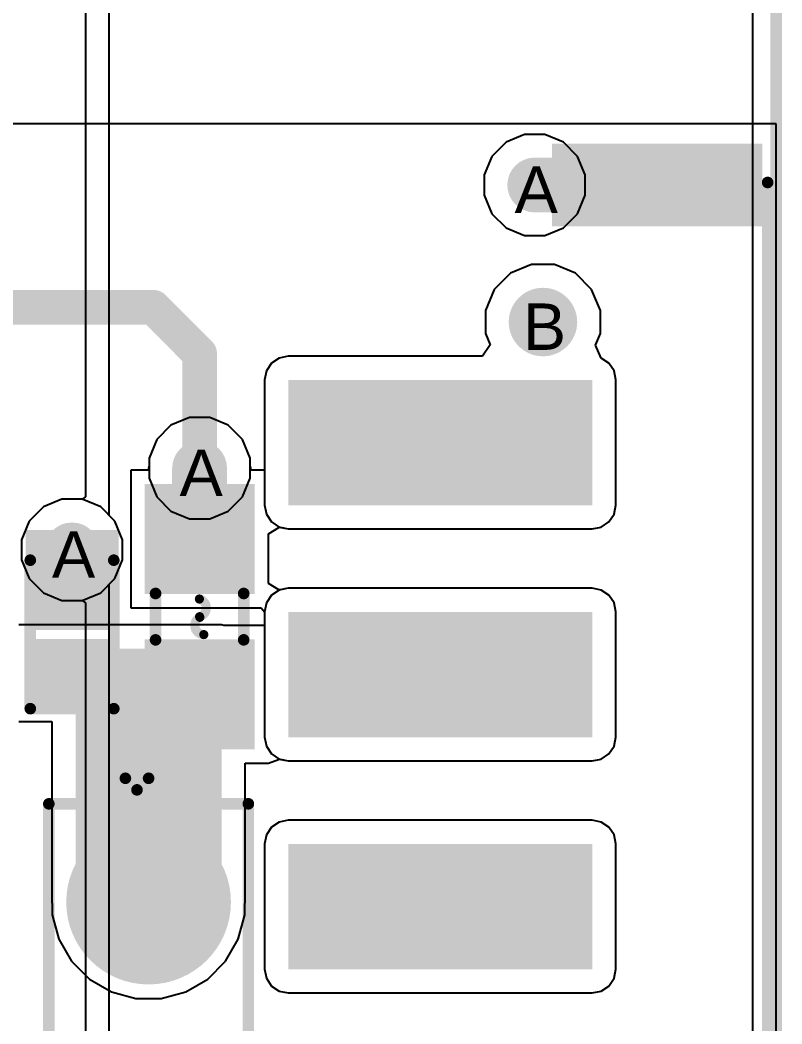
# Model space of a CAD drawing. Header units: inches. Extents: x 0 to 208, y 0 to 213.
# Drawn here: x 5.5796 to 5.908, y 1.1221 to 1.5548 of the extents above; entities that cross this region are included whole.
import ezdxf

# ---------------------------------------------------------------- set-up
doc = ezdxf.new("R2010")
doc.units = ezdxf.units.IN
doc.header["$MEASUREMENT"] = 0
for name, color, linetype in [('Board_Outline', 216, 'Continuous'), ('Bottom Layer', 5, 'Continuous'), ('Bottom Overlay', 54, 'Continuous'), ('Bottom Paste', 16, 'Continuous'), ('Bottom Solder', 6, 'Continuous'), ('Drill Drawing', 1, 'Continuous'), ('Keep-Out Layer', 6, 'Continuous'), ('L2_GND1', 16, 'Continuous'), ('L3_SIG1', 76, 'Continuous'), ('L4_PWR', 90, 'Continuous'), ('L5_GND2', 156, 'Continuous'), ('L6_SIG2', 130, 'Continuous'), ('L7_GND3', 216, 'Continuous'), ('Pad Holes', 156, 'Continuous'), ('Top Layer', 1, 'Continuous'), ('Top Overlay', 2, 'Continuous'), ('Top Paste', 8, 'Continuous'), ('Top Solder', 216, 'Continuous'), ('Via Holes', 16, 'Continuous')]:
    doc.layers.add(name, color=color, linetype=linetype)
doc.styles.add('Arial', font='', dxfattribs={"height": 0.2})
doc.styles.get('Arial').set_extended_font_data('Arial')

# ---------------------------------------------------------------- blocks, each defined once
blk = doc.blocks.new('P____4_P___250')
at = {"layer": 'Top Layer'}
h = blk.add_hatch(color=1, dxfattribs=at)
edge = h.paths.add_edge_path()
edge.add_arc((-0.14764, 0), 0.0315, 0, 360)
h = blk.add_hatch(color=1, dxfattribs=at)
edge = h.paths.add_edge_path()
edge.add_arc((-0.04921, 0), 0.0315, 0, 360)
h = blk.add_hatch(color=1, dxfattribs=at)
edge = h.paths.add_edge_path()
edge.add_arc((0.04921, 0), 0.0315, 0, 360)
h = blk.add_hatch(color=1, dxfattribs=at)
edge = h.paths.add_edge_path()
edge.add_arc((0.14764, 0), 0.0315, 0, 360)
at = {"layer": 'Top Paste'}
h = blk.add_hatch(color=8, dxfattribs=at)
edge = h.paths.add_edge_path()
edge.add_arc((-0.14764, 0), 0.0315, 0, 360)
h = blk.add_hatch(color=8, dxfattribs=at)
edge = h.paths.add_edge_path()
edge.add_arc((-0.04921, 0), 0.0315, 0, 360)
h = blk.add_hatch(color=8, dxfattribs=at)
edge = h.paths.add_edge_path()
edge.add_arc((0.04921, 0), 0.0315, 0, 360)
h = blk.add_hatch(color=8, dxfattribs=at)
edge = h.paths.add_edge_path()
edge.add_arc((0.14764, 0), 0.0315, 0, 360)
at = {"layer": 'Top Solder'}
h = blk.add_hatch(color=216, dxfattribs=at)
edge = h.paths.add_edge_path()
edge.add_arc((-0.14764, 0), 0.0355, 0, 360)
h = blk.add_hatch(color=216, dxfattribs=at)
edge = h.paths.add_edge_path()
edge.add_arc((-0.04921, 0), 0.0355, 0, 360)
h = blk.add_hatch(color=216, dxfattribs=at)
edge = h.paths.add_edge_path()
edge.add_arc((0.04921, 0), 0.0355, 0, 360)
h = blk.add_hatch(color=216, dxfattribs=at)
edge = h.paths.add_edge_path()
edge.add_arc((0.14764, 0), 0.0355, 0, 360)
at = {"layer": 'Top Overlay'}
for points in [[(0.19, 0.043, 0.005, 0.005, 0), (-0.19, 0.043, 0.005, 0.005, 0)], [(-0.19, -0.043, 0.005, 0.005, 0), (-0.19, 0.043, 0.005, 0.005, 0)], [(0.19, -0.043, 0.005, 0.005, 0), (0.19, 0.043, 0.005, 0.005, 0)], [(-0.196, -0.005, 0.005, 0.005, 0), (-0.201, 0, 0.005, 0.005, 0)], [(-0.201, -0.01, 0.005, 0.005, 0), (-0.201, 0, 0.005, 0.005, 0)], [(-0.201, -0.01, 0.005, 0.005, 0), (-0.196, -0.005, 0.005, 0.005, 0)], [(0.19, -0.043, 0.005, 0.005, 0), (-0.19, -0.043, 0.005, 0.005, 0)]]:
    blk.add_lwpolyline(points, format="xyseb", dxfattribs=at)
for points in [[(-0.19125, 0.043, 0.0025, 0.0025, 1), (-0.18875, 0.043, 0.0025, 0.0025, 1)], [(-0.19125, 0.043, 0.0025, 0.0025, 1), (-0.18875, 0.043, 0.0025, 0.0025, 1)], [(0.18875, 0.043, 0.0025, 0.0025, 1), (0.19125, 0.043, 0.0025, 0.0025, 1)], [(0.18875, 0.043, 0.0025, 0.0025, 1), (0.19125, 0.043, 0.0025, 0.0025, 1)], [(-0.20225, 0, 0.0025, 0.0025, 1), (-0.19975, 0, 0.0025, 0.0025, 1)], [(-0.20225, 0, 0.0025, 0.0025, 1), (-0.19975, 0, 0.0025, 0.0025, 1)], [(-0.19725, -0.005, 0.0025, 0.0025, 1), (-0.19475, -0.005, 0.0025, 0.0025, 1)], [(-0.19725, -0.005, 0.0025, 0.0025, 1), (-0.19475, -0.005, 0.0025, 0.0025, 1)], [(-0.20225, -0.01, 0.0025, 0.0025, 1), (-0.19975, -0.01, 0.0025, 0.0025, 1)], [(-0.20225, -0.01, 0.0025, 0.0025, 1), (-0.19975, -0.01, 0.0025, 0.0025, 1)], [(-0.19125, -0.043, 0.0025, 0.0025, 1), (-0.18875, -0.043, 0.0025, 0.0025, 1)], [(-0.19125, -0.043, 0.0025, 0.0025, 1), (-0.18875, -0.043, 0.0025, 0.0025, 1)], [(0.18875, -0.043, 0.0025, 0.0025, 1), (0.19125, -0.043, 0.0025, 0.0025, 1)], [(0.18875, -0.043, 0.0025, 0.0025, 1), (0.19125, -0.043, 0.0025, 0.0025, 1)]]:
    blk.add_lwpolyline(points, format="xyseb", close=True, dxfattribs=at)
blk = doc.blocks.new('XKNANO_113_B_282')
at = {"layer": 'Bottom Layer'}
blk.add_hatch(color=5, dxfattribs=at).paths.add_polyline_path([(-0.26968, 0.30669), (-0.24213, 0.30669), (-0.24213, 0.22402), (-0.26968, 0.22402)])
at = {"layer": 'Bottom Paste'}
blk.add_hatch(color=16, dxfattribs=at).paths.add_polyline_path([(-0.26968, 0.30669), (-0.24213, 0.30669), (-0.24213, 0.22402), (-0.26968, 0.22402)])
at = {"layer": 'Bottom Solder'}
for points in [[(-0.27368, 0.31069), (-0.23813, 0.31069), (-0.23813, 0.22002), (-0.27368, 0.22002)], [(-0.20085, 0.22014), (-0.19285, 0.22014), (-0.19285, 0.21214), (-0.20085, 0.21214)]]:
    blk.add_hatch(color=6, dxfattribs=at).paths.add_polyline_path(points)
at = {"layer": 'Keep-Out Layer'}
for points in [[(-0.17189, 0.10636), (-0.11789, 0.10636), (-0.11789, 0.23736), (-0.17189, 0.23736)], [(-0.07189, 0.10637), (-0.01789, 0.10637), (-0.01789, 0.23737), (-0.07189, 0.23737)], [(0.02811, 0.10637), (0.08211, 0.10637), (0.08211, 0.23737), (0.02811, 0.23737)]]:
    blk.add_hatch(color=6, dxfattribs=at).paths.add_polyline_path(points)
at = {"layer": 'Pad Holes'}
h = blk.add_hatch(color=7, dxfattribs=at)
edge = h.paths.add_edge_path()
edge.add_arc((-0.19685, 0.21614), 0.01476, 0, 360)
at = {"layer": 'Top Solder'}
blk.add_hatch(color=216, dxfattribs=at).paths.add_polyline_path([(-0.20085, 0.22014), (-0.19285, 0.22014), (-0.19285, 0.21214), (-0.20085, 0.21214)])
at = {"layer": 'Bottom Overlay'}
blk.add_lwpolyline([(0.256, 0.313, 0.005, 0.005, 0), (-0.257, 0.313, 0.005, 0.005, 0)], format="xyseb", dxfattribs=at)
blk.add_lwpolyline([(-0.25825, 0.313, 0.0025, 0.0025, 1), (-0.25575, 0.313, 0.0025, 0.0025, 1)], format="xyseb", close=True, dxfattribs=at)
blk = doc.blocks.new('F____0603_286')
at = {"layer": 'Top Layer'}
for points in [[(-0.01378, -0.01968), (-0.05315, -0.01968), (-0.05315, 0.01969), (-0.01378, 0.01969)], [(0.05315, -0.01968), (0.01378, -0.01968), (0.01378, 0.01969), (0.05315, 0.01969)]]:
    blk.add_hatch(color=1, dxfattribs=at).paths.add_polyline_path(points)
at = {"layer": 'Top Paste'}
for points in [[(-0.01378, -0.01968), (-0.05315, -0.01968), (-0.05315, 0.01969), (-0.01378, 0.01969)], [(0.05315, -0.01968), (0.01378, -0.01968), (0.01378, 0.01969), (0.05315, 0.01969)]]:
    blk.add_hatch(color=8, dxfattribs=at).paths.add_polyline_path(points)
at = {"layer": 'Top Solder'}
for points in [[(-0.00978, -0.02368), (-0.05715, -0.02368), (-0.05715, 0.02369), (-0.00978, 0.02369)], [(0.05715, -0.02368), (0.00978, -0.02368), (0.00978, 0.02369), (0.05715, 0.02369)]]:
    blk.add_hatch(color=216, dxfattribs=at).paths.add_polyline_path(points)
at = {"layer": 'Top Overlay'}
for points in [[(0.01, 0.019, 0.005, 0.005, 0), (-0.01, 0.019, 0.005, 0.005, 0)], [(-0.00761, -0.0001, 0.00394, 0.00394, -0.770164), (0, 0, 0.00394, 0.00394, 0)], [(0.00773, 0.00181, 0.00394, 0.00394, -0.784117), (0.00028, 0.00008, 0.00394, 0.00394, 0)], [(0.01, -0.019, 0.005, 0.005, 0), (-0.01, -0.019, 0.005, 0.005, 0)]]:
    blk.add_lwpolyline(points, format="xyseb", dxfattribs=at)
for points in [[(-0.01125, 0.019, 0.0025, 0.0025, 1), (-0.00875, 0.019, 0.0025, 0.0025, 1)], [(0.00875, 0.019, 0.0025, 0.0025, 1), (0.01125, 0.019, 0.0025, 0.0025, 1)], [(-0.0086, -0.0001, 0.00197, 0.00197, 1), (-0.00663, -0.0001, 0.00197, 0.00197, 1)], [(-0.00098, 0, 0.00197, 0.00197, 1), (0.00098, 0, 0.00197, 0.00197, 1)], [(-0.00071, 0.00008, 0.00197, 0.00197, 1), (0.00126, 0.00008, 0.00197, 0.00197, 1)], [(0.00674, 0.00181, 0.00197, 0.00197, 1), (0.00871, 0.00181, 0.00197, 0.00197, 1)], [(-0.01125, -0.019, 0.0025, 0.0025, 1), (-0.00875, -0.019, 0.0025, 0.0025, 1)], [(0.00875, -0.019, 0.0025, 0.0025, 1), (0.01125, -0.019, 0.0025, 0.0025, 1)]]:
    blk.add_lwpolyline(points, format="xyseb", close=True, dxfattribs=at)
blk = doc.blocks.new('DFN1006_2L__288')
at = {"layer": 'Top Layer'}
for points in [[(-0.02756, 0.01299), (-0.00591, 0.01299), (-0.00591, -0.01299), (-0.02756, -0.01299)], [(0.00591, 0.01299), (0.02756, 0.01299), (0.02756, -0.01299), (0.00591, -0.01299)]]:
    blk.add_hatch(color=1, dxfattribs=at).paths.add_polyline_path(points)
at = {"layer": 'Top Overlay'}
blk.add_hatch(color=2, dxfattribs=at).paths.add_polyline_path([(-0.045, -0.01996), (-0.032, -0.01996), (-0.032, 0.02004), (-0.045, 0.02004)])
at = {"layer": 'Top Paste'}
for points in [[(-0.02756, 0.01299), (-0.00591, 0.01299), (-0.00591, -0.01299), (-0.02756, -0.01299)], [(0.00591, 0.01299), (0.02756, 0.01299), (0.02756, -0.01299), (0.00591, -0.01299)]]:
    blk.add_hatch(color=8, dxfattribs=at).paths.add_polyline_path(points)
at = {"layer": 'Top Solder'}
for points in [[(-0.03156, 0.01699), (-0.00191, 0.01699), (-0.00191, -0.01699), (-0.03156, -0.01699)], [(0.00191, 0.01699), (0.03156, 0.01699), (0.03156, -0.01699), (0.00191, -0.01699)]]:
    blk.add_hatch(color=216, dxfattribs=at).paths.add_polyline_path(points)
at = {"layer": 'Top Overlay'}
for points in [[(-0.032, -0.018, 0.005, 0.005, 0), (-0.032, 0.018, 0.005, 0.005, 0)], [(0.032, 0.018, 0.005, 0.005, 0), (-0.032, 0.018, 0.005, 0.005, 0)], [(0.032, -0.018, 0.005, 0.005, 0), (0.032, 0.018, 0.005, 0.005, 0)], [(0.032, -0.018, 0.005, 0.005, 0), (-0.032, -0.018, 0.005, 0.005, 0)]]:
    blk.add_lwpolyline(points, format="xyseb", dxfattribs=at)
for points in [[(-0.03325, 0.018, 0.0025, 0.0025, 1), (-0.03075, 0.018, 0.0025, 0.0025, 1)], [(-0.03325, 0.018, 0.0025, 0.0025, 1), (-0.03075, 0.018, 0.0025, 0.0025, 1)], [(0.03075, 0.018, 0.0025, 0.0025, 1), (0.03325, 0.018, 0.0025, 0.0025, 1)], [(0.03075, 0.018, 0.0025, 0.0025, 1), (0.03325, 0.018, 0.0025, 0.0025, 1)], [(-0.03325, -0.018, 0.0025, 0.0025, 1), (-0.03075, -0.018, 0.0025, 0.0025, 1)], [(-0.03325, -0.018, 0.0025, 0.0025, 1), (-0.03075, -0.018, 0.0025, 0.0025, 1)], [(0.03075, -0.018, 0.0025, 0.0025, 1), (0.03325, -0.018, 0.0025, 0.0025, 1)], [(0.03075, -0.018, 0.0025, 0.0025, 1), (0.03325, -0.018, 0.0025, 0.0025, 1)]]:
    blk.add_lwpolyline(points, format="xyseb", close=True, dxfattribs=at)

msp = doc.modelspace()

# ---------------------------------------------------------------- hatches: boundary and pattern name
at = {"layer": 'Bottom Layer'}
h = msp.add_hatch(color=5, dxfattribs=at)
edge = h.paths.add_edge_path()
edge.add_arc((5.80145, 1.4837), 0.01181, 0, 360)
msp.add_hatch(color=5, dxfattribs=at).paths.add_polyline_path([(5.85421, 1.47189), (5.85421, 1.49555), (5.80145, 1.49555), (5.80145, 1.47189)])
h = msp.add_hatch(color=5, dxfattribs=at)
edge = h.paths.add_edge_path()
edge.add_arc((5.657, 1.36166), 0.01181, 0, 360)
h = msp.add_hatch(color=5, dxfattribs=at)
edge = h.paths.add_edge_path()
edge.add_arc((5.602, 1.32645), 0.01181, 0, 360)
at = {"layer": 'L2_GND1'}
h = msp.add_hatch(color=16, dxfattribs=at)
edge = h.paths.add_edge_path()
edge.add_arc((5.80145, 1.4837), 0.01181, 0, 360)
h = msp.add_hatch(color=16, dxfattribs=at)
edge = h.paths.add_edge_path()
edge.add_arc((5.657, 1.36166), 0.01181, 0, 360)
h = msp.add_hatch(color=16, dxfattribs=at)
edge = h.paths.add_edge_path()
edge.add_arc((5.602, 1.32645), 0.01181, 0, 360)
at = {"layer": 'L3_SIG1'}
h = msp.add_hatch(color=76, dxfattribs=at)
edge = h.paths.add_edge_path()
edge.add_arc((5.80145, 1.4837), 0.01181, 0, 360)
h = msp.add_hatch(color=76, dxfattribs=at)
edge = h.paths.add_edge_path()
edge.add_arc((5.657, 1.36166), 0.01181, 0, 360)
h = msp.add_hatch(color=76, dxfattribs=at)
edge = h.paths.add_edge_path()
edge.add_arc((5.602, 1.32645), 0.01181, 0, 360)
at = {"layer": 'L4_PWR'}
h = msp.add_hatch(color=90, dxfattribs=at)
edge = h.paths.add_edge_path()
edge.add_arc((5.80145, 1.4837), 0.01181, 0, 360)
h = msp.add_hatch(color=90, dxfattribs=at)
edge = h.paths.add_edge_path()
edge.add_arc((5.657, 1.36166), 0.01181, 0, 360)
h = msp.add_hatch(color=90, dxfattribs=at)
edge = h.paths.add_edge_path()
edge.add_arc((5.602, 1.32645), 0.01181, 0, 360)
at = {"layer": 'L5_GND2'}
h = msp.add_hatch(color=156, dxfattribs=at)
edge = h.paths.add_edge_path()
edge.add_arc((5.80145, 1.4837), 0.01181, 0, 360)
h = msp.add_hatch(color=156, dxfattribs=at)
edge = h.paths.add_edge_path()
edge.add_arc((5.657, 1.36166), 0.01181, 0, 360)
h = msp.add_hatch(color=156, dxfattribs=at)
edge = h.paths.add_edge_path()
edge.add_arc((5.602, 1.32645), 0.01181, 0, 360)
at = {"layer": 'L6_SIG2'}
h = msp.add_hatch(color=130, dxfattribs=at)
edge = h.paths.add_edge_path()
edge.add_arc((5.80145, 1.4837), 0.01181, 0, 360)
h = msp.add_hatch(color=130, dxfattribs=at)
edge = h.paths.add_edge_path()
edge.add_arc((5.657, 1.36166), 0.01181, 0, 360)
h = msp.add_hatch(color=130, dxfattribs=at)
edge = h.paths.add_edge_path()
edge.add_arc((5.602, 1.32645), 0.01181, 0, 360)
at = {"layer": 'L7_GND3'}
h = msp.add_hatch(color=216, dxfattribs=at)
edge = h.paths.add_edge_path()
edge.add_arc((5.80145, 1.4837), 0.01181, 0, 360)
h = msp.add_hatch(color=216, dxfattribs=at)
edge = h.paths.add_edge_path()
edge.add_arc((5.657, 1.36166), 0.01181, 0, 360)
h = msp.add_hatch(color=216, dxfattribs=at)
edge = h.paths.add_edge_path()
edge.add_arc((5.602, 1.32645), 0.01181, 0, 360)
at = {"layer": 'Top Layer'}
h = msp.add_hatch(color=1, dxfattribs=at)
edge = h.paths.add_edge_path()
edge.add_arc((5.80145, 1.4837), 0.01181, 0, 360)
h = msp.add_hatch(color=1, dxfattribs=at)
edge = h.paths.add_edge_path()
edge.add_arc((5.657, 1.36166), 0.01181, 0, 360)
for points in [[(5.66882, 1.36166), (5.64515, 1.36166), (5.64515, 1.33105), (5.66882, 1.33105)], [(5.61382, 1.32645), (5.59015, 1.32645), (5.59015, 1.29584), (5.61382, 1.29584)], [(5.6035, 1.17464), (5.6665, 1.17464), (5.6665, 1.28387), (5.6035, 1.28387)]]:
    msp.add_hatch(color=1, dxfattribs=at).paths.add_polyline_path(points)
h = msp.add_hatch(color=1, dxfattribs=at)
edge = h.paths.add_edge_path()
edge.add_arc((5.602, 1.32645), 0.01181, 0, 360)
at = {"layer": 'Via Holes'}
h = msp.add_hatch(color=7, dxfattribs=at)
edge = h.paths.add_edge_path()
edge.add_arc((5.80145, 1.4837), 0.00591, 0, 360)
h = msp.add_hatch(color=7, dxfattribs=at)
edge = h.paths.add_edge_path()
edge.add_arc((5.657, 1.36166), 0.00591, 0, 360)
h = msp.add_hatch(color=7, dxfattribs=at)
edge = h.paths.add_edge_path()
edge.add_arc((5.602, 1.32645), 0.00591, 0, 360)

# ---------------------------------------------------------------- linework, layer by layer
at = {"layer": 'Board_Outline'}
msp.add_lwpolyline([(5.90551, 0, 0.005, 0.005, 0), (5.90551, 4.33071, 0.005, 0.005, 0)], format="xyseb", dxfattribs=at)
at = {"layer": 'Bottom Layer'}
for p, q in [((5.89532, 2.0903), (5.89532, 1.51)), ((5.90551, 1.51), (5.29702, 1.51)), ((5.89532, 1.51), (5.29702, 1.51)), ((5.90551, 0.37443), (5.90551, 1.51))]:
    msp.add_line(p, q, dxfattribs=at)
for points in [[(5.381, 1.431, 0.015, 0.015, 0), (5.637, 1.431, 0.015, 0.015, 0)], [(5.637, 1.431, 0.015, 0.015, 0), (5.657, 1.411, 0.015, 0.015, 0)], [(5.657, 1.36166, 0.015, 0.015, 0), (5.657, 1.411, 0.015, 0.015, 0)]]:
    msp.add_lwpolyline(points, format="xyseb", dxfattribs=at)
for points in [[(5.63325, 1.431, 0.0075, 0.0075, 1), (5.64075, 1.431, 0.0075, 0.0075, 1)], [(5.63325, 1.431, 0.0075, 0.0075, 1), (5.64075, 1.431, 0.0075, 0.0075, 1)], [(5.65325, 1.411, 0.0075, 0.0075, 1), (5.66075, 1.411, 0.0075, 0.0075, 1)], [(5.65325, 1.411, 0.0075, 0.0075, 1), (5.66075, 1.411, 0.0075, 0.0075, 1)], [(5.65325, 1.36166, 0.0075, 0.0075, 1), (5.66075, 1.36166, 0.0075, 0.0075, 1)]]:
    msp.add_lwpolyline(points, format="xyseb", close=True, dxfattribs=at)
at = {"layer": 'L2_GND1'}
for p, q in [((5.89532, 1.66572), (5.89532, 0.019)), ((5.7891, 1.50219), (5.78296, 1.49605)), ((5.79711, 1.50551), (5.7891, 1.50219)), ((5.80579, 1.50551), (5.79711, 1.50551)), ((5.81381, 1.50219), (5.80579, 1.50551)), ((5.81994, 1.49605), (5.81381, 1.50219)), ((5.78296, 1.49605), (5.77964, 1.48804)), ((5.82326, 1.48804), (5.81994, 1.49605)), ((5.77964, 1.48804), (5.77964, 1.47936)), ((5.82326, 1.47936), (5.82326, 1.48804)), ((5.77964, 1.47936), (5.78296, 1.47134)), ((5.81994, 1.47134), (5.82326, 1.47936)), ((5.78296, 1.47134), (5.7891, 1.46521)), ((5.81381, 1.46521), (5.81994, 1.47134)), ((5.7891, 1.46521), (5.79711, 1.46189)), ((5.80579, 1.46189), (5.81381, 1.46521)), ((5.79711, 1.46189), (5.80579, 1.46189)), ((5.80007, 1.44941), (5.79097, 1.44564)), ((5.80993, 1.44941), (5.80007, 1.44941)), ((5.81903, 1.44564), (5.80993, 1.44941)), ((5.79097, 1.44564), (5.78401, 1.43867)), ((5.82599, 1.43867), (5.81903, 1.44564)), ((5.78401, 1.43867), (5.78024, 1.42957)), ((5.82976, 1.42957), (5.82599, 1.43867)), ((5.78024, 1.42957), (5.78024, 1.41972)), ((5.82976, 1.41972), (5.82976, 1.42957)), ((5.78024, 1.41972), (5.78224, 1.41488)), ((5.82768, 1.41469), (5.82976, 1.41972)), ((5.78224, 1.41488), (5.7789, 1.40988)), ((5.83012, 1.4091), (5.82768, 1.41469)), ((5.68801, 1.40689), (5.6858, 1.40358)), ((5.69132, 1.4091), (5.68801, 1.40689)), ((5.69522, 1.40988), (5.69132, 1.4091)), ((5.7789, 1.40988), (5.69522, 1.40988)), ((5.83343, 1.40689), (5.83012, 1.4091)), ((5.83564, 1.40358), (5.83343, 1.40689)), ((5.6858, 1.40358), (5.68502, 1.39968)), ((5.83642, 1.39968), (5.83564, 1.40358)), ((5.68502, 1.39968), (5.68502, 1.34568)), ((5.83642, 1.34568), (5.83642, 1.39968)), ((5.65267, 1.38348), (5.64465, 1.38015)), ((5.66134, 1.38348), (5.65267, 1.38348)), ((5.66936, 1.38015), (5.66134, 1.38348)), ((5.64465, 1.38015), (5.63851, 1.37402)), ((5.67549, 1.37402), (5.66936, 1.38015)), ((5.63851, 1.37402), (5.63519, 1.366)), ((5.67881, 1.366), (5.67549, 1.37402)), ((5.63519, 1.366), (5.63519, 1.35733)), ((5.67881, 1.35733), (5.67881, 1.366)), ((5.63519, 1.35733), (5.63851, 1.34931)), ((5.67549, 1.34931), (5.67881, 1.35733)), ((5.59767, 1.34827), (5.58965, 1.34494)), ((5.60634, 1.34827), (5.59767, 1.34827)), ((5.61436, 1.34494), (5.60634, 1.34827)), ((5.63851, 1.34931), (5.64465, 1.34317)), ((5.66936, 1.34317), (5.67549, 1.34931)), ((5.68502, 1.34568), (5.6858, 1.34178)), ((5.83564, 1.34178), (5.83642, 1.34568)), ((5.58965, 1.34494), (5.58351, 1.33881)), ((5.62049, 1.33881), (5.61436, 1.34494)), ((5.64465, 1.34317), (5.65267, 1.33985)), ((5.66134, 1.33985), (5.66936, 1.34317)), ((5.6858, 1.34178), (5.68801, 1.33847)), ((5.83343, 1.33847), (5.83564, 1.34178)), ((5.58351, 1.33881), (5.58019, 1.33079)), ((5.62381, 1.33079), (5.62049, 1.33881)), ((5.65267, 1.33985), (5.66134, 1.33985)), ((5.68801, 1.33847), (5.69132, 1.33626)), ((5.83012, 1.33626), (5.83343, 1.33847)), ((5.69132, 1.33626), (5.69522, 1.33549)), ((5.69522, 1.33549), (5.82622, 1.33549)), ((5.82622, 1.33549), (5.83012, 1.33626)), ((5.58019, 1.33079), (5.58019, 1.32212)), ((5.62381, 1.32212), (5.62381, 1.33079)), ((5.58019, 1.32212), (5.58351, 1.3141)), ((5.62049, 1.3141), (5.62381, 1.32212)), ((5.58351, 1.3141), (5.58965, 1.30796)), ((5.61436, 1.30796), (5.62049, 1.3141)), ((5.58965, 1.30796), (5.59767, 1.30464)), ((5.60634, 1.30464), (5.61436, 1.30796)), ((5.68801, 1.30689), (5.6858, 1.30358)), ((5.69132, 1.3091), (5.68801, 1.30689)), ((5.69522, 1.30988), (5.69132, 1.3091)), ((5.82622, 1.30988), (5.69522, 1.30988)), ((5.83012, 1.3091), (5.82622, 1.30988)), ((5.83343, 1.30689), (5.83012, 1.3091)), ((5.83564, 1.30358), (5.83343, 1.30689)), ((5.59767, 1.30464), (5.60634, 1.30464)), ((5.6858, 1.30358), (5.68503, 1.29968)), ((5.83642, 1.29968), (5.83564, 1.30358)), ((5.68503, 1.29968), (5.68503, 1.24568)), ((5.83642, 1.24568), (5.83642, 1.29968)), ((5.68503, 1.24568), (5.6858, 1.24178)), ((5.6858, 1.24178), (5.68801, 1.23847)), ((5.83343, 1.23847), (5.83564, 1.24178)), ((5.83564, 1.24178), (5.83642, 1.24568)), ((5.68801, 1.23847), (5.69132, 1.23626)), ((5.83012, 1.23626), (5.83343, 1.23847)), ((5.69132, 1.23626), (5.69522, 1.23549)), ((5.69522, 1.23549), (5.82622, 1.23549)), ((5.82622, 1.23549), (5.83012, 1.23626)), ((5.69132, 1.2091), (5.68801, 1.20689)), ((5.69522, 1.20988), (5.69132, 1.2091)), ((5.82622, 1.20988), (5.69522, 1.20988)), ((5.83012, 1.2091), (5.82622, 1.20988)), ((5.83343, 1.20689), (5.83012, 1.2091)), ((5.6858, 1.20358), (5.68503, 1.19968)), ((5.68801, 1.20689), (5.6858, 1.20358)), ((5.83564, 1.20358), (5.83343, 1.20689)), ((5.83642, 1.19968), (5.83564, 1.20358)), ((5.68503, 1.19968), (5.68503, 1.14568)), ((5.83642, 1.14568), (5.83642, 1.19968)), ((5.68503, 1.14568), (5.6858, 1.14178)), ((5.83564, 1.14178), (5.83642, 1.14568)), ((5.6858, 1.14178), (5.68801, 1.13847)), ((5.68801, 1.13847), (5.69132, 1.13626)), ((5.83012, 1.13626), (5.83343, 1.13847)), ((5.83343, 1.13847), (5.83564, 1.14178)), ((5.69132, 1.13626), (5.69522, 1.13549)), ((5.69522, 1.13549), (5.82622, 1.13549)), ((5.82622, 1.13549), (5.83012, 1.13626))]:
    msp.add_line(p, q, dxfattribs=at)
at = {"layer": 'L3_SIG1'}
for p, q in [((5.89532, 4.32051), (5.89532, 0.0102)), ((5.80007, 1.44941), (5.79097, 1.44564)), ((5.80993, 1.44941), (5.80007, 1.44941)), ((5.81903, 1.44564), (5.80993, 1.44941)), ((5.79097, 1.44564), (5.78401, 1.43867)), ((5.82599, 1.43867), (5.81903, 1.44564)), ((5.78401, 1.43867), (5.78024, 1.42957)), ((5.82976, 1.42957), (5.82599, 1.43867)), ((5.78024, 1.42957), (5.78024, 1.41972)), ((5.82976, 1.41972), (5.82976, 1.42957)), ((5.78024, 1.41972), (5.78224, 1.41488)), ((5.82768, 1.41469), (5.82976, 1.41972)), ((5.78224, 1.41488), (5.7789, 1.40988)), ((5.83012, 1.4091), (5.82768, 1.41469)), ((5.68801, 1.40689), (5.6858, 1.40358)), ((5.69132, 1.4091), (5.68801, 1.40689)), ((5.69522, 1.40988), (5.69132, 1.4091)), ((5.7789, 1.40988), (5.69522, 1.40988)), ((5.83343, 1.40689), (5.83012, 1.4091)), ((5.83564, 1.40358), (5.83343, 1.40689)), ((5.6858, 1.40358), (5.68502, 1.39968)), ((5.83642, 1.39968), (5.83564, 1.40358)), ((5.68502, 1.39968), (5.68502, 1.34568)), ((5.83642, 1.34568), (5.83642, 1.39968)), ((5.65267, 1.38348), (5.64465, 1.38015)), ((5.66134, 1.38348), (5.65267, 1.38348)), ((5.66936, 1.38015), (5.66134, 1.38348)), ((5.64465, 1.38015), (5.63851, 1.37402)), ((5.67549, 1.37402), (5.66936, 1.38015)), ((5.63851, 1.37402), (5.63519, 1.366)), ((5.67881, 1.366), (5.67549, 1.37402)), ((5.63519, 1.366), (5.63519, 1.35733)), ((5.67881, 1.35733), (5.67881, 1.366)), ((5.63519, 1.35733), (5.63851, 1.34931)), ((5.67549, 1.34931), (5.67881, 1.35733)), ((5.63851, 1.34931), (5.64465, 1.34317)), ((5.66936, 1.34317), (5.67549, 1.34931)), ((5.68502, 1.34568), (5.6858, 1.34178)), ((5.83564, 1.34178), (5.83642, 1.34568)), ((5.64465, 1.34317), (5.65267, 1.33985)), ((5.66134, 1.33985), (5.66936, 1.34317)), ((5.6858, 1.34178), (5.68801, 1.33847)), ((5.83343, 1.33847), (5.83564, 1.34178)), ((5.65267, 1.33985), (5.66134, 1.33985)), ((5.68801, 1.33847), (5.69132, 1.33626)), ((5.83012, 1.33626), (5.83343, 1.33847)), ((5.69132, 1.33626), (5.69522, 1.33549)), ((5.69522, 1.33549), (5.82622, 1.33549)), ((5.82622, 1.33549), (5.83012, 1.33626)), ((5.68801, 1.30689), (5.6858, 1.30358)), ((5.69132, 1.3091), (5.68801, 1.30689)), ((5.69522, 1.30988), (5.69132, 1.3091)), ((5.82622, 1.30988), (5.69522, 1.30988)), ((5.83012, 1.3091), (5.82622, 1.30988)), ((5.83343, 1.30689), (5.83012, 1.3091)), ((5.83564, 1.30358), (5.83343, 1.30689)), ((5.6858, 1.30358), (5.68503, 1.29968)), ((5.83642, 1.29968), (5.83564, 1.30358)), ((5.68503, 1.29968), (5.68503, 1.24568)), ((5.83642, 1.24568), (5.83642, 1.29968)), ((5.68503, 1.24568), (5.6858, 1.24178)), ((5.6858, 1.24178), (5.68801, 1.23847)), ((5.83343, 1.23847), (5.83564, 1.24178)), ((5.83564, 1.24178), (5.83642, 1.24568)), ((5.68801, 1.23847), (5.69132, 1.23626)), ((5.83012, 1.23626), (5.83343, 1.23847)), ((5.69132, 1.23626), (5.69522, 1.23549)), ((5.69522, 1.23549), (5.82622, 1.23549)), ((5.82622, 1.23549), (5.83012, 1.23626)), ((5.69132, 1.2091), (5.68801, 1.20689)), ((5.69522, 1.20988), (5.69132, 1.2091)), ((5.82622, 1.20988), (5.69522, 1.20988)), ((5.83012, 1.2091), (5.82622, 1.20988)), ((5.83343, 1.20689), (5.83012, 1.2091)), ((5.6858, 1.20358), (5.68503, 1.19968)), ((5.68801, 1.20689), (5.6858, 1.20358)), ((5.83564, 1.20358), (5.83343, 1.20689)), ((5.83642, 1.19968), (5.83564, 1.20358)), ((5.68503, 1.19968), (5.68503, 1.14568)), ((5.83642, 1.14568), (5.83642, 1.19968)), ((5.68503, 1.14568), (5.6858, 1.14178)), ((5.83564, 1.14178), (5.83642, 1.14568)), ((5.6858, 1.14178), (5.68801, 1.13847)), ((5.68801, 1.13847), (5.69132, 1.13626)), ((5.83012, 1.13626), (5.83343, 1.13847)), ((5.83343, 1.13847), (5.83564, 1.14178)), ((5.69132, 1.13626), (5.69522, 1.13549)), ((5.69522, 1.13549), (5.82622, 1.13549)), ((5.82622, 1.13549), (5.83012, 1.13626))]:
    msp.add_line(p, q, dxfattribs=at)
at = {"layer": 'L4_PWR'}
for p, q in [((5.89532, 1.66572), (5.89532, 0.456)), ((5.6078, 1.65327), (5.6078, 1.34924)), ((5.618, 1.3413), (5.618, 1.65327)), ((5.7891, 1.50219), (5.78296, 1.49605)), ((5.79711, 1.50551), (5.7891, 1.50219)), ((5.80579, 1.50551), (5.79711, 1.50551)), ((5.81381, 1.50219), (5.80579, 1.50551)), ((5.81994, 1.49605), (5.81381, 1.50219)), ((5.78296, 1.49605), (5.77964, 1.48804)), ((5.82326, 1.48804), (5.81994, 1.49605)), ((5.77964, 1.48804), (5.77964, 1.47936)), ((5.82326, 1.47936), (5.82326, 1.48804)), ((5.77964, 1.47936), (5.78296, 1.47134)), ((5.81994, 1.47134), (5.82326, 1.47936)), ((5.78296, 1.47134), (5.7891, 1.46521)), ((5.81381, 1.46521), (5.81994, 1.47134)), ((5.7891, 1.46521), (5.79711, 1.46189)), ((5.80579, 1.46189), (5.81381, 1.46521)), ((5.79711, 1.46189), (5.80579, 1.46189)), ((5.80007, 1.44941), (5.79097, 1.44564)), ((5.80993, 1.44941), (5.80007, 1.44941)), ((5.81903, 1.44564), (5.80993, 1.44941)), ((5.79097, 1.44564), (5.78401, 1.43867)), ((5.82599, 1.43867), (5.81903, 1.44564)), ((5.78401, 1.43867), (5.78024, 1.42957)), ((5.82976, 1.42957), (5.82599, 1.43867)), ((5.78024, 1.42957), (5.78024, 1.41972)), ((5.82976, 1.41972), (5.82976, 1.42957)), ((5.78024, 1.41972), (5.78224, 1.41488)), ((5.82768, 1.41469), (5.82976, 1.41972)), ((5.78224, 1.41488), (5.7789, 1.40988)), ((5.83012, 1.4091), (5.82768, 1.41469)), ((5.68801, 1.40689), (5.6858, 1.40358)), ((5.69132, 1.4091), (5.68801, 1.40689)), ((5.69522, 1.40988), (5.69132, 1.4091)), ((5.7789, 1.40988), (5.69522, 1.40988)), ((5.83343, 1.40689), (5.83012, 1.4091)), ((5.83564, 1.40358), (5.83343, 1.40689)), ((5.6858, 1.40358), (5.68502, 1.39968)), ((5.83642, 1.39968), (5.83564, 1.40358)), ((5.68502, 1.39968), (5.68502, 1.34568)), ((5.83642, 1.34568), (5.83642, 1.39968)), ((5.65267, 1.38348), (5.64465, 1.38015)), ((5.66134, 1.38348), (5.65267, 1.38348)), ((5.66936, 1.38015), (5.66134, 1.38348)), ((5.64465, 1.38015), (5.63851, 1.37402)), ((5.67549, 1.37402), (5.66936, 1.38015)), ((5.63851, 1.37402), (5.63519, 1.366)), ((5.67881, 1.366), (5.67549, 1.37402)), ((5.63519, 1.366), (5.63519, 1.35733)), ((5.67881, 1.35733), (5.67881, 1.366)), ((5.63519, 1.35733), (5.63851, 1.34931)), ((5.67549, 1.34931), (5.67881, 1.35733)), ((5.59767, 1.34827), (5.58965, 1.34494)), ((5.60634, 1.34827), (5.59767, 1.34827)), ((5.6078, 1.34924), (5.60634, 1.34827)), ((5.63851, 1.34931), (5.64465, 1.34317)), ((5.66936, 1.34317), (5.67549, 1.34931)), ((5.68502, 1.34568), (5.6858, 1.34178)), ((5.83564, 1.34178), (5.83642, 1.34568)), ((5.58965, 1.34494), (5.58351, 1.33881)), ((5.62049, 1.33881), (5.618, 1.3413)), ((5.64465, 1.34317), (5.65267, 1.33985)), ((5.66134, 1.33985), (5.66936, 1.34317)), ((5.6858, 1.34178), (5.68801, 1.33847)), ((5.83343, 1.33847), (5.83564, 1.34178)), ((5.58351, 1.33881), (5.58019, 1.33079)), ((5.62381, 1.33079), (5.62049, 1.33881)), ((5.65267, 1.33985), (5.66134, 1.33985)), ((5.68801, 1.33847), (5.69132, 1.33626)), ((5.83012, 1.33626), (5.83343, 1.33847)), ((5.69132, 1.33626), (5.69522, 1.33549)), ((5.69522, 1.33549), (5.82622, 1.33549)), ((5.82622, 1.33549), (5.83012, 1.33626)), ((5.58019, 1.33079), (5.58019, 1.32212)), ((5.62381, 1.32212), (5.62381, 1.33079)), ((5.58019, 1.32212), (5.58351, 1.3141)), ((5.62049, 1.3141), (5.62381, 1.32212)), ((5.58351, 1.3141), (5.58965, 1.30796)), ((5.618, 1.3116), (5.62049, 1.3141)), ((5.618, 0.608), (5.618, 1.3116)), ((5.58965, 1.30796), (5.59767, 1.30464)), ((5.68801, 1.30689), (5.6858, 1.30358)), ((5.69132, 1.3091), (5.68801, 1.30689)), ((5.69522, 1.30988), (5.69132, 1.3091)), ((5.82622, 1.30988), (5.69522, 1.30988)), ((5.83012, 1.3091), (5.82622, 1.30988)), ((5.83343, 1.30689), (5.83012, 1.3091)), ((5.83564, 1.30358), (5.83343, 1.30689)), ((5.59767, 1.30464), (5.60634, 1.30464)), ((5.60634, 1.30464), (5.6078, 1.30367)), ((5.6078, 1.30367), (5.6078, 0.6182)), ((5.6858, 1.30358), (5.68503, 1.29968)), ((5.83642, 1.29968), (5.83564, 1.30358)), ((5.68503, 1.29968), (5.68503, 1.24568)), ((5.83642, 1.24568), (5.83642, 1.29968)), ((5.68503, 1.24568), (5.6858, 1.24178)), ((5.6858, 1.24178), (5.68801, 1.23847)), ((5.83343, 1.23847), (5.83564, 1.24178)), ((5.83564, 1.24178), (5.83642, 1.24568)), ((5.68801, 1.23847), (5.69132, 1.23626)), ((5.83012, 1.23626), (5.83343, 1.23847)), ((5.69132, 1.23626), (5.69522, 1.23549)), ((5.69522, 1.23549), (5.82622, 1.23549)), ((5.82622, 1.23549), (5.83012, 1.23626)), ((5.69132, 1.2091), (5.68801, 1.20689)), ((5.69522, 1.20988), (5.69132, 1.2091)), ((5.82622, 1.20988), (5.69522, 1.20988)), ((5.83012, 1.2091), (5.82622, 1.20988)), ((5.83343, 1.20689), (5.83012, 1.2091)), ((5.6858, 1.20358), (5.68503, 1.19968)), ((5.68801, 1.20689), (5.6858, 1.20358)), ((5.83564, 1.20358), (5.83343, 1.20689)), ((5.83642, 1.19968), (5.83564, 1.20358)), ((5.68503, 1.19968), (5.68503, 1.14568)), ((5.83642, 1.14568), (5.83642, 1.19968)), ((5.68503, 1.14568), (5.6858, 1.14178)), ((5.83564, 1.14178), (5.83642, 1.14568)), ((5.6858, 1.14178), (5.68801, 1.13847)), ((5.68801, 1.13847), (5.69132, 1.13626)), ((5.83012, 1.13626), (5.83343, 1.13847)), ((5.83343, 1.13847), (5.83564, 1.14178)), ((5.69132, 1.13626), (5.69522, 1.13549)), ((5.69522, 1.13549), (5.82622, 1.13549)), ((5.82622, 1.13549), (5.83012, 1.13626))]:
    msp.add_line(p, q, dxfattribs=at)
at = {"layer": 'L5_GND2'}
for p, q in [((5.89532, 4.32051), (5.89532, 0.0102)), ((5.80007, 1.44941), (5.79097, 1.44564)), ((5.80993, 1.44941), (5.80007, 1.44941)), ((5.81903, 1.44564), (5.80993, 1.44941)), ((5.79097, 1.44564), (5.78401, 1.43867)), ((5.82599, 1.43867), (5.81903, 1.44564)), ((5.78401, 1.43867), (5.78024, 1.42957)), ((5.82976, 1.42957), (5.82599, 1.43867)), ((5.78024, 1.42957), (5.78024, 1.41972)), ((5.82976, 1.41972), (5.82976, 1.42957)), ((5.78024, 1.41972), (5.78224, 1.41488)), ((5.82768, 1.41469), (5.82976, 1.41972)), ((5.78224, 1.41488), (5.7789, 1.40988)), ((5.83012, 1.4091), (5.82768, 1.41469)), ((5.68801, 1.40689), (5.6858, 1.40358)), ((5.69132, 1.4091), (5.68801, 1.40689)), ((5.69522, 1.40988), (5.69132, 1.4091)), ((5.7789, 1.40988), (5.69522, 1.40988)), ((5.83343, 1.40689), (5.83012, 1.4091)), ((5.83564, 1.40358), (5.83343, 1.40689)), ((5.6858, 1.40358), (5.68502, 1.39968)), ((5.83642, 1.39968), (5.83564, 1.40358)), ((5.68502, 1.39968), (5.68502, 1.34568)), ((5.83642, 1.34568), (5.83642, 1.39968)), ((5.65267, 1.38348), (5.64465, 1.38015)), ((5.66134, 1.38348), (5.65267, 1.38348)), ((5.66936, 1.38015), (5.66134, 1.38348)), ((5.64465, 1.38015), (5.63851, 1.37402)), ((5.67549, 1.37402), (5.66936, 1.38015)), ((5.63851, 1.37402), (5.63519, 1.366)), ((5.67881, 1.366), (5.67549, 1.37402)), ((5.63519, 1.366), (5.63519, 1.35733)), ((5.67881, 1.35733), (5.67881, 1.366)), ((5.63519, 1.35733), (5.63851, 1.34931)), ((5.67549, 1.34931), (5.67881, 1.35733)), ((5.63851, 1.34931), (5.64465, 1.34317)), ((5.66936, 1.34317), (5.67549, 1.34931)), ((5.68502, 1.34568), (5.6858, 1.34178)), ((5.83564, 1.34178), (5.83642, 1.34568)), ((5.64465, 1.34317), (5.65267, 1.33985)), ((5.66134, 1.33985), (5.66936, 1.34317)), ((5.6858, 1.34178), (5.68801, 1.33847)), ((5.83343, 1.33847), (5.83564, 1.34178)), ((5.65267, 1.33985), (5.66134, 1.33985)), ((5.68801, 1.33847), (5.69132, 1.33626)), ((5.83012, 1.33626), (5.83343, 1.33847)), ((5.69132, 1.33626), (5.69522, 1.33549)), ((5.69522, 1.33549), (5.82622, 1.33549)), ((5.82622, 1.33549), (5.83012, 1.33626)), ((5.68801, 1.30689), (5.6858, 1.30358)), ((5.69132, 1.3091), (5.68801, 1.30689)), ((5.69522, 1.30988), (5.69132, 1.3091)), ((5.82622, 1.30988), (5.69522, 1.30988)), ((5.83012, 1.3091), (5.82622, 1.30988)), ((5.83343, 1.30689), (5.83012, 1.3091)), ((5.83564, 1.30358), (5.83343, 1.30689)), ((5.6858, 1.30358), (5.68503, 1.29968)), ((5.83642, 1.29968), (5.83564, 1.30358)), ((5.68503, 1.29968), (5.68503, 1.24568)), ((5.83642, 1.24568), (5.83642, 1.29968)), ((5.68503, 1.24568), (5.6858, 1.24178)), ((5.6858, 1.24178), (5.68801, 1.23847)), ((5.83343, 1.23847), (5.83564, 1.24178)), ((5.83564, 1.24178), (5.83642, 1.24568)), ((5.68801, 1.23847), (5.69132, 1.23626)), ((5.83012, 1.23626), (5.83343, 1.23847)), ((5.69132, 1.23626), (5.69522, 1.23549)), ((5.69522, 1.23549), (5.82622, 1.23549)), ((5.82622, 1.23549), (5.83012, 1.23626)), ((5.69132, 1.2091), (5.68801, 1.20689)), ((5.69522, 1.20988), (5.69132, 1.2091)), ((5.82622, 1.20988), (5.69522, 1.20988)), ((5.83012, 1.2091), (5.82622, 1.20988)), ((5.83343, 1.20689), (5.83012, 1.2091)), ((5.6858, 1.20358), (5.68503, 1.19968)), ((5.68801, 1.20689), (5.6858, 1.20358)), ((5.83564, 1.20358), (5.83343, 1.20689)), ((5.83642, 1.19968), (5.83564, 1.20358)), ((5.68503, 1.19968), (5.68503, 1.14568)), ((5.83642, 1.14568), (5.83642, 1.19968)), ((5.68503, 1.14568), (5.6858, 1.14178)), ((5.83564, 1.14178), (5.83642, 1.14568)), ((5.6858, 1.14178), (5.68801, 1.13847)), ((5.68801, 1.13847), (5.69132, 1.13626)), ((5.83012, 1.13626), (5.83343, 1.13847)), ((5.83343, 1.13847), (5.83564, 1.14178)), ((5.69132, 1.13626), (5.69522, 1.13549)), ((5.69522, 1.13549), (5.82622, 1.13549)), ((5.82622, 1.13549), (5.83012, 1.13626))]:
    msp.add_line(p, q, dxfattribs=at)
at = {"layer": 'L6_SIG2'}
for p, q in [((5.89532, 4.32051), (5.89532, 0.0102)), ((5.80007, 1.44941), (5.79097, 1.44564)), ((5.80993, 1.44941), (5.80007, 1.44941)), ((5.81903, 1.44564), (5.80993, 1.44941)), ((5.79097, 1.44564), (5.78401, 1.43867)), ((5.82599, 1.43867), (5.81903, 1.44564)), ((5.78401, 1.43867), (5.78024, 1.42957)), ((5.82976, 1.42957), (5.82599, 1.43867)), ((5.78024, 1.42957), (5.78024, 1.41972)), ((5.82976, 1.41972), (5.82976, 1.42957)), ((5.78024, 1.41972), (5.78224, 1.41488)), ((5.82768, 1.41469), (5.82976, 1.41972)), ((5.78224, 1.41488), (5.7789, 1.40988)), ((5.83012, 1.4091), (5.82768, 1.41469)), ((5.68801, 1.40689), (5.6858, 1.40358)), ((5.69132, 1.4091), (5.68801, 1.40689)), ((5.69522, 1.40988), (5.69132, 1.4091)), ((5.7789, 1.40988), (5.69522, 1.40988)), ((5.83343, 1.40689), (5.83012, 1.4091)), ((5.83564, 1.40358), (5.83343, 1.40689)), ((5.6858, 1.40358), (5.68502, 1.39968)), ((5.83642, 1.39968), (5.83564, 1.40358)), ((5.68502, 1.39968), (5.68502, 1.34568)), ((5.83642, 1.34568), (5.83642, 1.39968)), ((5.65267, 1.38348), (5.64465, 1.38015)), ((5.66134, 1.38348), (5.65267, 1.38348)), ((5.66936, 1.38015), (5.66134, 1.38348)), ((5.64465, 1.38015), (5.63851, 1.37402)), ((5.67549, 1.37402), (5.66936, 1.38015)), ((5.63851, 1.37402), (5.63519, 1.366)), ((5.67881, 1.366), (5.67549, 1.37402)), ((5.63519, 1.366), (5.63519, 1.35733)), ((5.67881, 1.35733), (5.67881, 1.366)), ((5.63519, 1.35733), (5.63851, 1.34931)), ((5.67549, 1.34931), (5.67881, 1.35733)), ((5.63851, 1.34931), (5.64465, 1.34317)), ((5.66936, 1.34317), (5.67549, 1.34931)), ((5.68502, 1.34568), (5.6858, 1.34178)), ((5.83564, 1.34178), (5.83642, 1.34568)), ((5.64465, 1.34317), (5.65267, 1.33985)), ((5.66134, 1.33985), (5.66936, 1.34317)), ((5.6858, 1.34178), (5.68801, 1.33847)), ((5.83343, 1.33847), (5.83564, 1.34178)), ((5.65267, 1.33985), (5.66134, 1.33985)), ((5.68801, 1.33847), (5.69132, 1.33626)), ((5.83012, 1.33626), (5.83343, 1.33847)), ((5.69132, 1.33626), (5.69522, 1.33549)), ((5.69522, 1.33549), (5.82622, 1.33549)), ((5.82622, 1.33549), (5.83012, 1.33626)), ((5.68801, 1.30689), (5.6858, 1.30358)), ((5.69132, 1.3091), (5.68801, 1.30689)), ((5.69522, 1.30988), (5.69132, 1.3091)), ((5.82622, 1.30988), (5.69522, 1.30988)), ((5.83012, 1.3091), (5.82622, 1.30988)), ((5.83343, 1.30689), (5.83012, 1.3091)), ((5.83564, 1.30358), (5.83343, 1.30689)), ((5.6858, 1.30358), (5.68503, 1.29968)), ((5.83642, 1.29968), (5.83564, 1.30358)), ((5.68503, 1.29968), (5.68503, 1.24568)), ((5.83642, 1.24568), (5.83642, 1.29968)), ((5.68503, 1.24568), (5.6858, 1.24178)), ((5.6858, 1.24178), (5.68801, 1.23847)), ((5.83343, 1.23847), (5.83564, 1.24178)), ((5.83564, 1.24178), (5.83642, 1.24568)), ((5.68801, 1.23847), (5.69132, 1.23626)), ((5.83012, 1.23626), (5.83343, 1.23847)), ((5.69132, 1.23626), (5.69522, 1.23549)), ((5.69522, 1.23549), (5.82622, 1.23549)), ((5.82622, 1.23549), (5.83012, 1.23626)), ((5.69132, 1.2091), (5.68801, 1.20689)), ((5.69522, 1.20988), (5.69132, 1.2091)), ((5.82622, 1.20988), (5.69522, 1.20988)), ((5.83012, 1.2091), (5.82622, 1.20988)), ((5.83343, 1.20689), (5.83012, 1.2091)), ((5.6858, 1.20358), (5.68503, 1.19968)), ((5.68801, 1.20689), (5.6858, 1.20358)), ((5.83564, 1.20358), (5.83343, 1.20689)), ((5.83642, 1.19968), (5.83564, 1.20358)), ((5.68503, 1.19968), (5.68503, 1.14568)), ((5.83642, 1.14568), (5.83642, 1.19968)), ((5.68503, 1.14568), (5.6858, 1.14178)), ((5.83564, 1.14178), (5.83642, 1.14568)), ((5.6858, 1.14178), (5.68801, 1.13847)), ((5.68801, 1.13847), (5.69132, 1.13626)), ((5.83012, 1.13626), (5.83343, 1.13847)), ((5.83343, 1.13847), (5.83564, 1.14178)), ((5.69132, 1.13626), (5.69522, 1.13549)), ((5.69522, 1.13549), (5.82622, 1.13549)), ((5.82622, 1.13549), (5.83012, 1.13626))]:
    msp.add_line(p, q, dxfattribs=at)
at = {"layer": 'L7_GND3'}
for p, q in [((5.89532, 4.32051), (5.89532, 0.0102)), ((5.80007, 1.44941), (5.79097, 1.44564)), ((5.80993, 1.44941), (5.80007, 1.44941)), ((5.81903, 1.44564), (5.80993, 1.44941)), ((5.79097, 1.44564), (5.78401, 1.43867)), ((5.82599, 1.43867), (5.81903, 1.44564)), ((5.78401, 1.43867), (5.78024, 1.42957)), ((5.82976, 1.42957), (5.82599, 1.43867)), ((5.78024, 1.42957), (5.78024, 1.41972)), ((5.82976, 1.41972), (5.82976, 1.42957)), ((5.78024, 1.41972), (5.78224, 1.41488)), ((5.82768, 1.41469), (5.82976, 1.41972)), ((5.78224, 1.41488), (5.7789, 1.40988)), ((5.83012, 1.4091), (5.82768, 1.41469)), ((5.68801, 1.40689), (5.6858, 1.40358)), ((5.69132, 1.4091), (5.68801, 1.40689)), ((5.69522, 1.40988), (5.69132, 1.4091)), ((5.7789, 1.40988), (5.69522, 1.40988)), ((5.83343, 1.40689), (5.83012, 1.4091)), ((5.83564, 1.40358), (5.83343, 1.40689)), ((5.6858, 1.40358), (5.68502, 1.39968)), ((5.83642, 1.39968), (5.83564, 1.40358)), ((5.68502, 1.39968), (5.68502, 1.34568)), ((5.83642, 1.34568), (5.83642, 1.39968)), ((5.65267, 1.38348), (5.64465, 1.38015)), ((5.66134, 1.38348), (5.65267, 1.38348)), ((5.66936, 1.38015), (5.66134, 1.38348)), ((5.64465, 1.38015), (5.63851, 1.37402)), ((5.67549, 1.37402), (5.66936, 1.38015)), ((5.63851, 1.37402), (5.63519, 1.366)), ((5.67881, 1.366), (5.67549, 1.37402)), ((5.63519, 1.366), (5.63519, 1.35733)), ((5.67881, 1.35733), (5.67881, 1.366)), ((5.63519, 1.35733), (5.63851, 1.34931)), ((5.67549, 1.34931), (5.67881, 1.35733)), ((5.63851, 1.34931), (5.64465, 1.34317)), ((5.66936, 1.34317), (5.67549, 1.34931)), ((5.68502, 1.34568), (5.6858, 1.34178)), ((5.83564, 1.34178), (5.83642, 1.34568)), ((5.64465, 1.34317), (5.65267, 1.33985)), ((5.66134, 1.33985), (5.66936, 1.34317)), ((5.6858, 1.34178), (5.68801, 1.33847)), ((5.83343, 1.33847), (5.83564, 1.34178)), ((5.65267, 1.33985), (5.66134, 1.33985)), ((5.68801, 1.33847), (5.69132, 1.33626)), ((5.83012, 1.33626), (5.83343, 1.33847)), ((5.69132, 1.33626), (5.69522, 1.33549)), ((5.69522, 1.33549), (5.82622, 1.33549)), ((5.82622, 1.33549), (5.83012, 1.33626)), ((5.68801, 1.30689), (5.6858, 1.30358)), ((5.69132, 1.3091), (5.68801, 1.30689)), ((5.69522, 1.30988), (5.69132, 1.3091)), ((5.82622, 1.30988), (5.69522, 1.30988)), ((5.83012, 1.3091), (5.82622, 1.30988)), ((5.83343, 1.30689), (5.83012, 1.3091)), ((5.83564, 1.30358), (5.83343, 1.30689)), ((5.6858, 1.30358), (5.68503, 1.29968)), ((5.83642, 1.29968), (5.83564, 1.30358)), ((5.68503, 1.29968), (5.68503, 1.24568)), ((5.83642, 1.24568), (5.83642, 1.29968)), ((5.68503, 1.24568), (5.6858, 1.24178)), ((5.6858, 1.24178), (5.68801, 1.23847)), ((5.83343, 1.23847), (5.83564, 1.24178)), ((5.83564, 1.24178), (5.83642, 1.24568)), ((5.68801, 1.23847), (5.69132, 1.23626)), ((5.83012, 1.23626), (5.83343, 1.23847)), ((5.69132, 1.23626), (5.69522, 1.23549)), ((5.69522, 1.23549), (5.82622, 1.23549)), ((5.82622, 1.23549), (5.83012, 1.23626)), ((5.69132, 1.2091), (5.68801, 1.20689)), ((5.69522, 1.20988), (5.69132, 1.2091)), ((5.82622, 1.20988), (5.69522, 1.20988)), ((5.83012, 1.2091), (5.82622, 1.20988)), ((5.83343, 1.20689), (5.83012, 1.2091)), ((5.6858, 1.20358), (5.68503, 1.19968)), ((5.68801, 1.20689), (5.6858, 1.20358)), ((5.83564, 1.20358), (5.83343, 1.20689)), ((5.83642, 1.19968), (5.83564, 1.20358)), ((5.68503, 1.19968), (5.68503, 1.14568)), ((5.83642, 1.14568), (5.83642, 1.19968)), ((5.68503, 1.14568), (5.6858, 1.14178)), ((5.83564, 1.14178), (5.83642, 1.14568)), ((5.6858, 1.14178), (5.68801, 1.13847)), ((5.68801, 1.13847), (5.69132, 1.13626)), ((5.83012, 1.13626), (5.83343, 1.13847)), ((5.83343, 1.13847), (5.83564, 1.14178)), ((5.69132, 1.13626), (5.69522, 1.13549)), ((5.69522, 1.13549), (5.82622, 1.13549)), ((5.82622, 1.13549), (5.83012, 1.13626))]:
    msp.add_line(p, q, dxfattribs=at)
at = {"layer": 'Top Layer'}
for p, q in [((5.89532, 4.32051), (5.89532, 0.0102)), ((5.80007, 1.44941), (5.79097, 1.44564)), ((5.80993, 1.44941), (5.80007, 1.44941)), ((5.81903, 1.44564), (5.80993, 1.44941)), ((5.79097, 1.44564), (5.78401, 1.43867)), ((5.82599, 1.43867), (5.81903, 1.44564)), ((5.78401, 1.43867), (5.78024, 1.42957)), ((5.82976, 1.42957), (5.82599, 1.43867)), ((5.78024, 1.42957), (5.78024, 1.41972)), ((5.82976, 1.41972), (5.82976, 1.42957)), ((5.78024, 1.41972), (5.78224, 1.41488)), ((5.82768, 1.41469), (5.82976, 1.41972)), ((5.78224, 1.41488), (5.7789, 1.40988)), ((5.83012, 1.4091), (5.82768, 1.41469)), ((5.68801, 1.40689), (5.6858, 1.40358)), ((5.69132, 1.4091), (5.68801, 1.40689)), ((5.69522, 1.40988), (5.69132, 1.4091)), ((5.7789, 1.40988), (5.69522, 1.40988)), ((5.83343, 1.40689), (5.83012, 1.4091)), ((5.83564, 1.40358), (5.83343, 1.40689)), ((5.6858, 1.40358), (5.68502, 1.39968)), ((5.83642, 1.39968), (5.83564, 1.40358)), ((5.68502, 1.39968), (5.68502, 1.3608)), ((5.83642, 1.34568), (5.83642, 1.39968)), ((5.65267, 1.38348), (5.64465, 1.38015)), ((5.66134, 1.38348), (5.65267, 1.38348)), ((5.66936, 1.38015), (5.66134, 1.38348)), ((5.64465, 1.38015), (5.63851, 1.37402)), ((5.67549, 1.37402), (5.66936, 1.38015)), ((5.63851, 1.37402), (5.63519, 1.366)), ((5.67881, 1.366), (5.67549, 1.37402)), ((5.63519, 1.366), (5.63519, 1.36285)), ((5.67881, 1.36265), (5.67881, 1.366)), ((5.63496, 1.3608), (5.62732, 1.3608)), ((5.62732, 1.3608), (5.62732, 1.30143)), ((5.63519, 1.36285), (5.63496, 1.36166)), ((5.63496, 1.36166), (5.63496, 1.3608)), ((5.67901, 1.36166), (5.67881, 1.36265)), ((5.67901, 1.3608), (5.67901, 1.36166)), ((5.68502, 1.3608), (5.67901, 1.3608)), ((5.83564, 1.34178), (5.83642, 1.34568)), ((5.83343, 1.33847), (5.83564, 1.34178)), ((5.83012, 1.33626), (5.83343, 1.33847)), ((5.68669, 1.33334), (5.69115, 1.33615)), ((5.68669, 1.31202), (5.68669, 1.33334)), ((5.69115, 1.33615), (5.69169, 1.33619)), ((5.69169, 1.33619), (5.69522, 1.33549)), ((5.69522, 1.33549), (5.82622, 1.33549)), ((5.82622, 1.33549), (5.83012, 1.33626)), ((5.69115, 1.30921), (5.68669, 1.31202)), ((5.69169, 1.30917), (5.69115, 1.30921)), ((5.69522, 1.30988), (5.69169, 1.30917)), ((5.82622, 1.30988), (5.69522, 1.30988)), ((5.83012, 1.3091), (5.82622, 1.30988)), ((5.83343, 1.30689), (5.83012, 1.3091)), ((5.83564, 1.30358), (5.83343, 1.30689)), ((5.83642, 1.29968), (5.83564, 1.30358)), ((5.62732, 1.30143), (5.68359, 1.30143)), ((5.68359, 1.30143), (5.68503, 1.29968)), ((5.68503, 1.29968), (5.68503, 1.29387)), ((5.83642, 1.24568), (5.83642, 1.29968)), ((5.62499, 1.29409), (5.57901, 1.29409)), ((5.62499, 1.29407), (5.62499, 1.29409)), ((5.6665, 1.29407), (5.62499, 1.29407)), ((5.66749, 1.29387), (5.6665, 1.29407)), ((5.68503, 1.29387), (5.66749, 1.29387)), ((5.57901, 1.25244), (5.58375, 1.25244)), ((5.58375, 1.25244), (5.59331, 1.25244)), ((5.59331, 1.25244), (5.59331, 1.17464)), ((5.83343, 1.23847), (5.83564, 1.24178)), ((5.83564, 1.24178), (5.83642, 1.24568)), ((5.83012, 1.23626), (5.83343, 1.23847)), ((5.67669, 1.17464), (5.67669, 1.2345)), ((5.67669, 1.2345), (5.68669, 1.2345)), ((5.68669, 1.2345), (5.69102, 1.23615)), ((5.68669, 1.2345), (5.68669, 1.2345)), ((5.69102, 1.23615), (5.69169, 1.23619)), ((5.69169, 1.23619), (5.69522, 1.23549)), ((5.69522, 1.23549), (5.82622, 1.23549)), ((5.82622, 1.23549), (5.83012, 1.23626)), ((5.69132, 1.2091), (5.68801, 1.20689)), ((5.69522, 1.20988), (5.69132, 1.2091)), ((5.82622, 1.20988), (5.69522, 1.20988)), ((5.83012, 1.2091), (5.82622, 1.20988)), ((5.83343, 1.20689), (5.83012, 1.2091)), ((5.6858, 1.20358), (5.68503, 1.19968)), ((5.68801, 1.20689), (5.6858, 1.20358)), ((5.83564, 1.20358), (5.83343, 1.20689)), ((5.83642, 1.19968), (5.83564, 1.20358)), ((5.68503, 1.19968), (5.68503, 1.14568)), ((5.83642, 1.14568), (5.83642, 1.19968)), ((5.59331, 1.17464), (5.5935, 1.17365)), ((5.5935, 1.17365), (5.5935, 1.16918)), ((5.6765, 1.17365), (5.67669, 1.17464)), ((5.6765, 1.16918), (5.6765, 1.17365)), ((5.5935, 1.16918), (5.59633, 1.15862)), ((5.67367, 1.15862), (5.6765, 1.16918)), ((5.59633, 1.15862), (5.60179, 1.14916)), ((5.6682, 1.14916), (5.67367, 1.15862)), ((5.60179, 1.14916), (5.60952, 1.14143)), ((5.66048, 1.14143), (5.6682, 1.14916)), ((5.68503, 1.14568), (5.6858, 1.14178)), ((5.83564, 1.14178), (5.83642, 1.14568)), ((5.60952, 1.14143), (5.61898, 1.13597)), ((5.65102, 1.13597), (5.66048, 1.14143)), ((5.6858, 1.14178), (5.68801, 1.13847)), ((5.68801, 1.13847), (5.69132, 1.13626)), ((5.83012, 1.13626), (5.83343, 1.13847)), ((5.83343, 1.13847), (5.83564, 1.14178)), ((5.61898, 1.13597), (5.62954, 1.13314)), ((5.64046, 1.13314), (5.65102, 1.13597)), ((5.69132, 1.13626), (5.69522, 1.13549)), ((5.69522, 1.13549), (5.82622, 1.13549)), ((5.82622, 1.13549), (5.83012, 1.13626)), ((5.62954, 1.13314), (5.64046, 1.13314))]:
    msp.add_line(p, q, dxfattribs=at)

# ---------------------------------------------------------------- block references
at = {"rotation": 270}
for name, p in [('XKNANO_113_B_282', (5.58886, 1.22779)), ('F____0603_286', (5.657, 1.29765)), ('DFN1006_2L__288', (5.602, 1.29)), ('P____4_P___250', (5.635, 1.027))]:
    msp.add_blockref(name, p, dxfattribs=at)

# ---------------------------------------------------------------- texts
at = {"layer": 'Drill Drawing', "style": 'Arial'}
for s, p in [('A', (5.79279, 1.4717)), ('B', (5.79634, 1.41265)), ('A', (5.64834, 1.34967)), ('A', (5.59334, 1.31446))]:
    msp.add_text(s, height=0.02, dxfattribs=at).set_placement(p)

doc.saveas('drawing.dxf')
